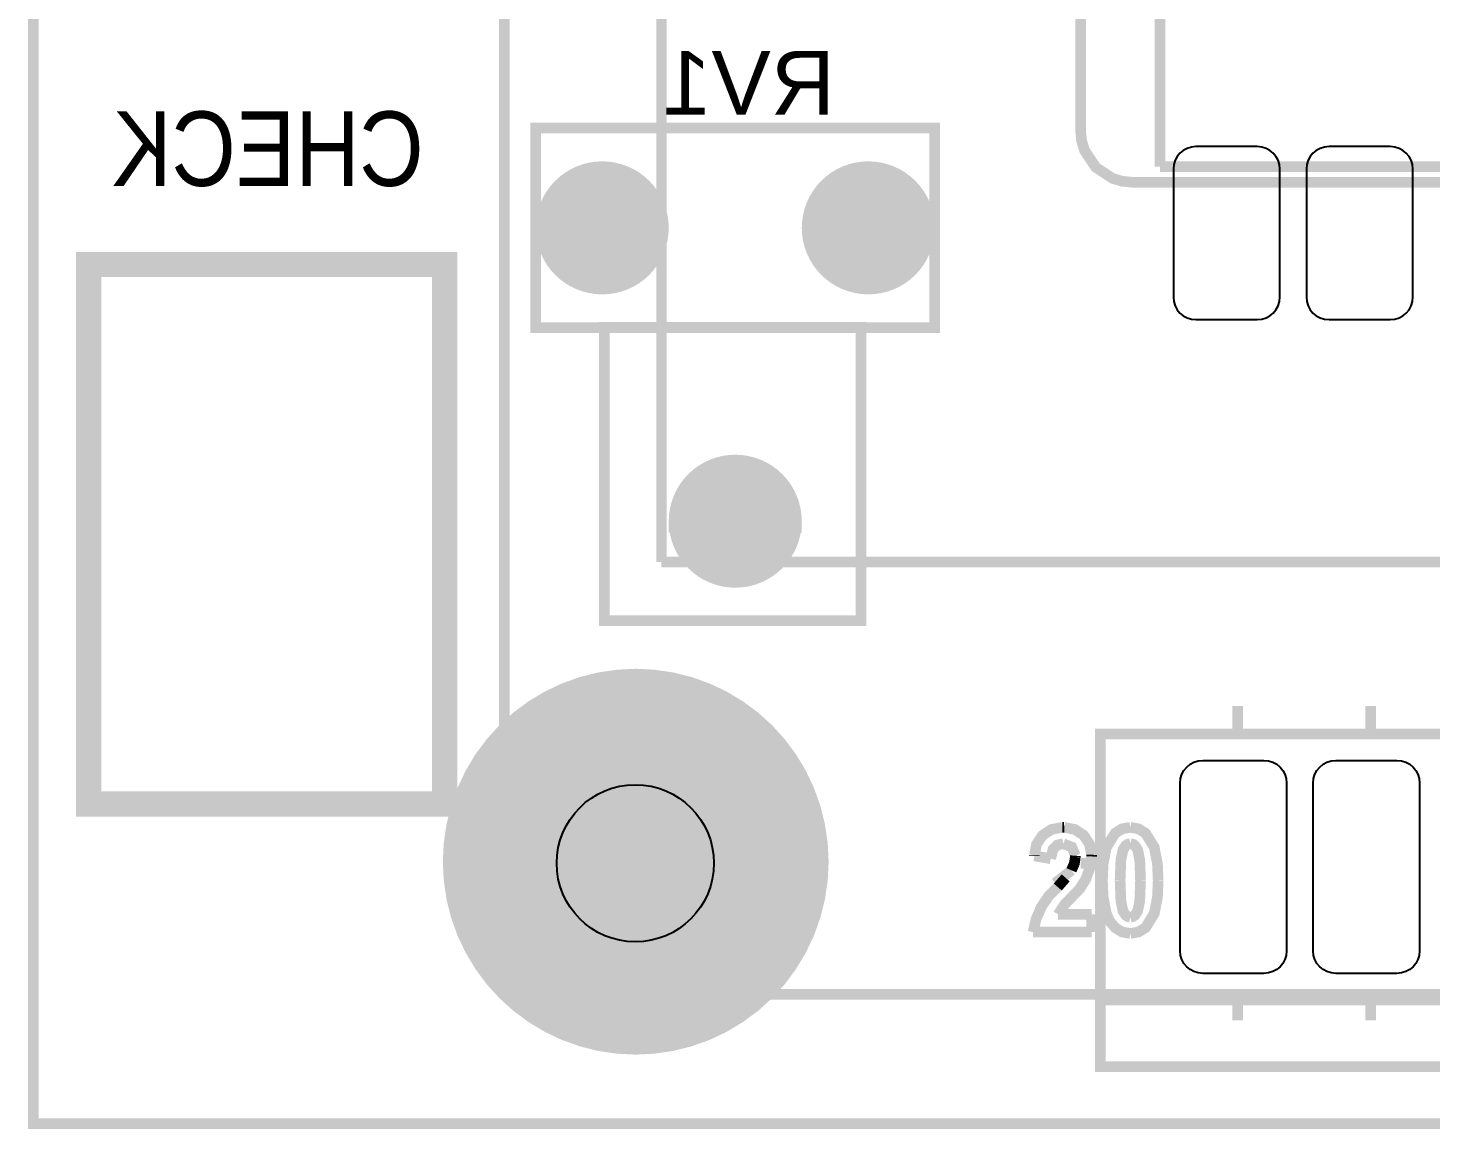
# Model space of a CAD drawing. Header units: inches. Extents: x -2.67 to 2.67, y -1.82 to 1.83.
# Drawn here: x -2.673 to -1.619, y -1.811 to -0.983 of the extents above; entities that cross this region are included whole.
import ezdxf

# ---------------------------------------------------------------- set-up
doc = ezdxf.new("R2010")
doc.units = ezdxf.units.IN
doc.layers.get('0').update_dxf_attribs({"linetype": 'CONTINUOUS'})

# ---------------------------------------------------------------- blocks, each defined once
blk = doc.blocks.new('EPAD')
at = {"const_width": 0.5}
blk.add_lwpolyline([(-0.25, 0, 1), (0.25, 0, 1)], format="xyb", close=True, dxfattribs=at)

msp = doc.modelspace()

# ---------------------------------------------------------------- linework, layer by layer
for points, const_width in [([(-2.669461, -1.806504), (2.669461, -1.806504), (2.669461, 1.669874), (-2.669461, 1.669874), (-2.669461, -1.806504)], 0.008), ([(-2.669461, -1.806504), (2.669461, -1.806504), (2.669461, 1.669874), (-2.669461, 1.669874), (-2.669461, -1.806504)], 0.008), ([(-2.669461, -1.806504), (2.669461, -1.806504), (2.669461, 1.669874), (-2.669461, 1.669874), (-2.669461, -1.806504)], 0.008), ([(-2.315453, 1.046638), (-2.315453, -1.709268)], 0.008), ([(-2.315453, 1.046638), (-2.315453, -1.709268)], 0.008), ([(-2.315453, 1.046638), (-2.315453, -1.709268)], 0.008), ([(-2.197343, 0.721835), (-2.197343, -1.384465)], 0.008), ([(-2.197343, 0.721835), (-2.197343, -1.384465)], 0.008), ([(-2.197343, 0.721835), (-2.197343, -1.384465)], 0.008), ([(-1.882382, 0.397031), (-1.882382, -1.059661), (-1.881598, -1.067711), (-1.879344, -1.075156), (-1.871002, -1.087651), (-1.858506, -1.095994), (-1.851062, -1.098248), (-1.843012, -1.099031), (0.873524, -1.099031)], 0.008), ([(-1.882382, 0.397031), (-1.882382, -1.059661), (-1.881598, -1.067711), (-1.879344, -1.075156), (-1.871002, -1.087651), (-1.858506, -1.095994), (-1.851062, -1.098248), (-1.843012, -1.099031), (0.873524, -1.099031)], 0.008), ([(-1.882382, 0.397031), (-1.882382, -1.059661), (-1.881598, -1.067711), (-1.879344, -1.075156), (-1.871002, -1.087651), (-1.858506, -1.095994), (-1.851062, -1.098248), (-1.843012, -1.099031), (0.873524, -1.099031)], 0.008), ([(-1.82261, -0.937213), (-1.82261, -1.087213)], 0.008), ([(-1.82261, -0.937213), (-1.82261, -1.087213)], 0.008), ([(-1.82261, -0.937213), (-1.82261, -1.087213)], 0.008), ([(-2.291902, -1.208276), (-1.991902, -1.208276), (-1.991902, -1.058276), (-2.291902, -1.058276), (-2.291902, -1.208276)], 0.008), ([(-2.291902, -1.208276), (-1.991902, -1.208276), (-1.991902, -1.058276), (-2.291902, -1.058276), (-2.291902, -1.208276)], 0.008), ([(-2.291902, -1.208276), (-1.991902, -1.208276), (-1.991902, -1.058276), (-2.291902, -1.058276), (-2.291902, -1.208276)], 0.008), ([(-1.82261, -1.087213), (0.17739, -1.087213)], 0.008), ([(-1.82261, -1.087213), (0.17739, -1.087213)], 0.008), ([(-1.82261, -1.087213), (0.17739, -1.087213)], 0.008), ([(-2.628004, -1.566346), (-2.360288, -1.566346), (-2.360288, -1.160835), (-2.628004, -1.160835), (-2.628004, -1.566346)], 0.019), ([(-2.628004, -1.566346), (-2.360288, -1.566346), (-2.360288, -1.160835), (-2.628004, -1.160835), (-2.628004, -1.566346)], 0.019), ([(-2.628004, -1.566346), (-2.360288, -1.566346), (-2.360288, -1.160835), (-2.628004, -1.160835), (-2.628004, -1.566346)], 0.019), ([(-2.240327, -1.428551), (-2.047413, -1.428551), (-2.047413, -1.208079), (-2.240327, -1.208079), (-2.240327, -1.428551)], 0.008), ([(-2.240327, -1.428551), (-2.047413, -1.428551), (-2.047413, -1.208079), (-2.240327, -1.208079), (-2.240327, -1.428551)], 0.008), ([(-2.240327, -1.428551), (-2.047413, -1.428551), (-2.047413, -1.208079), (-2.240327, -1.208079), (-2.240327, -1.428551)], 0.008), ([(-2.191902, -1.358276), (-2.091902, -1.358276)], 0.008), ([(-2.191902, -1.358276), (-2.091902, -1.358276)], 0.008), ([(-2.191902, -1.358276), (-2.091902, -1.358276)], 0.008), ([(-2.197343, -1.384465), (1.227854, -1.384465)], 0.008), ([(-2.197343, -1.384465), (1.227854, -1.384465)], 0.008), ([(-2.197343, -1.384465), (1.227854, -1.384465)], 0.008), ([(-1.764272, -1.512417), (-1.764272, -1.492732)], 0.008), ([(-1.764272, -1.512417), (-1.764272, -1.492732)], 0.008), ([(-1.764272, -1.512417), (-1.764272, -1.492732)], 0.008), ([(-1.664272, -1.512417), (-1.664272, -1.492732)], 0.008), ([(-1.664272, -1.512417), (-1.664272, -1.492732)], 0.008), ([(-1.664272, -1.512417), (-1.664272, -1.492732)], 0.008), ([(-1.867508, -1.763591), (0.232492, -1.763591), (0.232492, -1.513591), (-1.867508, -1.513591), (-1.867508, -1.763591)], 0.008), ([(-1.867508, -1.763591), (0.232492, -1.763591), (0.232492, -1.513591), (-1.867508, -1.513591), (-1.867508, -1.763591)], 0.008), ([(-1.867508, -1.763591), (0.232492, -1.763591), (0.232492, -1.513591), (-1.867508, -1.513591), (-1.867508, -1.763591)], 0.008), ([(-1.91706, -1.604831), (-1.915439, -1.596561), (-1.910985, -1.589891), (-1.904316, -1.585437), (-1.896045, -1.583816)], 0.008), ([(-1.91706, -1.604831), (-1.915439, -1.596561), (-1.910985, -1.589891), (-1.904316, -1.585437), (-1.896045, -1.583816)], 0.008), ([(-1.91706, -1.604831), (-1.915439, -1.596561), (-1.910985, -1.589891), (-1.904316, -1.585437), (-1.896045, -1.583816)], 0.008), ([(-1.895055, -1.583839), (-1.896045, -1.583816)], 0.008), ([(-1.895055, -1.583839), (-1.896045, -1.583816)], 0.008), ([(-1.895055, -1.583839), (-1.896045, -1.583816)], 0.008), ([(-1.895059, -1.58384), (-1.894664, -1.583836)], 0.008), ([(-1.895059, -1.58384), (-1.894664, -1.583836)], 0.008), ([(-1.895059, -1.58384), (-1.894664, -1.583836)], 0.008), ([(-1.874065, -1.604435), (-1.875654, -1.596328), (-1.880019, -1.58979), (-1.886557, -1.585425), (-1.894664, -1.583836)], 0.008), ([(-1.874065, -1.604435), (-1.875654, -1.596328), (-1.880019, -1.58979), (-1.886557, -1.585425), (-1.894664, -1.583836)], 0.008), ([(-1.874065, -1.604435), (-1.875654, -1.596328), (-1.880019, -1.58979), (-1.886557, -1.585425), (-1.894664, -1.583836)], 0.008), ([(-1.865925, -1.623593), (-1.865353, -1.611076), (-1.86295, -1.598796), (-1.856413, -1.588257), (-1.851132, -1.584941), (-1.844993, -1.583839)], 0.008), ([(-1.865925, -1.623593), (-1.865353, -1.611076), (-1.86295, -1.598796), (-1.856413, -1.588257), (-1.851132, -1.584941), (-1.844993, -1.583839)], 0.008), ([(-1.865925, -1.623593), (-1.865353, -1.611076), (-1.86295, -1.598796), (-1.856413, -1.588257), (-1.851132, -1.584941), (-1.844993, -1.583839)], 0.008), ([(-1.844993, -1.583839), (-1.838827, -1.58494), (-1.833521, -1.588263), (-1.826962, -1.598846), (-1.824567, -1.611182), (-1.823998, -1.623753)], 0.008), ([(-1.844993, -1.583839), (-1.838827, -1.58494), (-1.833521, -1.588263), (-1.826962, -1.598846), (-1.824567, -1.611182), (-1.823998, -1.623753)], 0.008), ([(-1.844993, -1.583839), (-1.838827, -1.58494), (-1.833521, -1.588263), (-1.826962, -1.598846), (-1.824567, -1.611182), (-1.823998, -1.623753)], 0.008), ([(-1.895324, -1.596111), (-1.899816, -1.597097), (-1.903047, -1.600339), (-1.904783, -1.607359)], 0.008), ([(-1.895324, -1.596111), (-1.899816, -1.597097), (-1.903047, -1.600339), (-1.904783, -1.607359)], 0.008), ([(-1.895324, -1.596111), (-1.899816, -1.597097), (-1.903047, -1.600339), (-1.904783, -1.607359)], 0.008), ([(-1.886275, -1.60516), (-1.888891, -1.598726), (-1.895324, -1.596111)], 0.008), ([(-1.886275, -1.60516), (-1.888891, -1.598726), (-1.895324, -1.596111)], 0.008), ([(-1.886275, -1.60516), (-1.888891, -1.598726), (-1.895324, -1.596111)], 0.008), ([(-1.844961, -1.596111), (-1.846839, -1.596501), (-1.848413, -1.597596), (-1.850503, -1.600814), (-1.852037, -1.608346), (-1.852631, -1.623753)], 0.008), ([(-1.844961, -1.596111), (-1.846839, -1.596501), (-1.848413, -1.597596), (-1.850503, -1.600814), (-1.852037, -1.608346), (-1.852631, -1.623753)], 0.008), ([(-1.844961, -1.596111), (-1.846839, -1.596501), (-1.848413, -1.597596), (-1.850503, -1.600814), (-1.852037, -1.608346), (-1.852631, -1.623753)], 0.008), ([(-1.837292, -1.623753), (-1.837868, -1.608335), (-1.839411, -1.6008), (-1.841496, -1.597577), (-1.843081, -1.596496), (-1.844961, -1.596111)], 0.008), ([(-1.837292, -1.623753), (-1.837868, -1.608335), (-1.839411, -1.6008), (-1.841496, -1.597577), (-1.843081, -1.596496), (-1.844961, -1.596111)], 0.008), ([(-1.837292, -1.623753), (-1.837868, -1.608335), (-1.839411, -1.6008), (-1.841496, -1.597577), (-1.843081, -1.596496), (-1.844961, -1.596111)], 0.008), ([(-1.91706, -1.604831), (-1.917055, -1.605308)], 0.008), ([(-1.91706, -1.604831), (-1.917055, -1.605308)], 0.008), ([(-1.91706, -1.604831), (-1.917055, -1.605308)], 0.008), ([(-1.904783, -1.607359), (-1.917055, -1.605314)], 0.008), ([(-1.904783, -1.607359), (-1.917055, -1.605314)], 0.008), ([(-1.904783, -1.607359), (-1.917055, -1.605314)], 0.008), ([(-1.889237, -1.616115), (-1.886976, -1.610922), (-1.886377, -1.606512)], 0.008), ([(-1.889237, -1.616115), (-1.886976, -1.610922), (-1.886377, -1.606512)], 0.008), ([(-1.889237, -1.616115), (-1.886976, -1.610922), (-1.886377, -1.606512)], 0.008), ([(-1.874106, -1.605739), (-1.875443, -1.614707), (-1.878456, -1.622878), (-1.882995, -1.630085), (-1.88891, -1.636159)], 0.008), ([(-1.874106, -1.605739), (-1.875443, -1.614707), (-1.878456, -1.622878), (-1.882995, -1.630085), (-1.88891, -1.636159)], 0.008), ([(-1.874106, -1.605739), (-1.875443, -1.614707), (-1.878456, -1.622878), (-1.882995, -1.630085), (-1.88891, -1.636159)], 0.008), ([(-1.886275, -1.60516), (-1.886377, -1.606513)], 0.008), ([(-1.886275, -1.60516), (-1.886377, -1.606513)], 0.008), ([(-1.886275, -1.60516), (-1.886377, -1.606513)], 0.008), ([(-1.874065, -1.604435), (-1.874106, -1.605728)], 0.008), ([(-1.874065, -1.604435), (-1.874106, -1.605728)], 0.008), ([(-1.874065, -1.604435), (-1.874106, -1.605728)], 0.008), ([(-1.901404, -1.625758), (-1.889237, -1.616115)], 0.008), ([(-1.901404, -1.625758), (-1.889237, -1.616115)], 0.008), ([(-1.901404, -1.625758), (-1.889237, -1.616115)], 0.008), ([(-1.862697, -1.610843), (-1.882382, -1.610843)], 0.008), ([(-1.862697, -1.610843), (-1.882382, -1.610843)], 0.008), ([(-1.862697, -1.610843), (-1.882382, -1.610843)], 0.008), ([(-1.899511, -1.628674), (-1.89353, -1.621821)], 0.008), ([(-1.899511, -1.628674), (-1.89353, -1.621821)], 0.008), ([(-1.899511, -1.628674), (-1.89353, -1.621821)], 0.008), ([(-1.84493, -1.663602), (-1.851115, -1.662511), (-1.856441, -1.659186), (-1.860437, -1.654323), (-1.862999, -1.648572), (-1.865374, -1.636198), (-1.865925, -1.623593)], 0.008), ([(-1.84493, -1.663602), (-1.851115, -1.662511), (-1.856441, -1.659186), (-1.860437, -1.654323), (-1.862999, -1.648572), (-1.865374, -1.636198), (-1.865925, -1.623593)], 0.008), ([(-1.84493, -1.663602), (-1.851115, -1.662511), (-1.856441, -1.659186), (-1.860437, -1.654323), (-1.862999, -1.648572), (-1.865374, -1.636198), (-1.865925, -1.623593)], 0.008), ([(-1.852631, -1.623753), (-1.852037, -1.63913), (-1.850507, -1.646648), (-1.848411, -1.649853), (-1.846836, -1.650942), (-1.844961, -1.651331)], 0.008), ([(-1.852631, -1.623753), (-1.852037, -1.63913), (-1.850507, -1.646648), (-1.848411, -1.649853), (-1.846836, -1.650942), (-1.844961, -1.651331)], 0.008), ([(-1.852631, -1.623753), (-1.852037, -1.63913), (-1.850507, -1.646648), (-1.848411, -1.649853), (-1.846836, -1.650942), (-1.844961, -1.651331)], 0.008), ([(-1.844961, -1.651331), (-1.843085, -1.650947), (-1.841502, -1.64987), (-1.839412, -1.64666), (-1.83787, -1.639139), (-1.837292, -1.623753)], 0.008), ([(-1.844961, -1.651331), (-1.843085, -1.650947), (-1.841502, -1.64987), (-1.839412, -1.64666), (-1.83787, -1.639139), (-1.837292, -1.623753)], 0.008), ([(-1.844961, -1.651331), (-1.843085, -1.650947), (-1.841502, -1.64987), (-1.839412, -1.64666), (-1.83787, -1.639139), (-1.837292, -1.623753)], 0.008), ([(-1.823998, -1.623753), (-1.824569, -1.636294), (-1.826959, -1.648601), (-1.833492, -1.659169), (-1.83878, -1.662496), (-1.84493, -1.663602)], 0.008), ([(-1.823998, -1.623753), (-1.824569, -1.636294), (-1.826959, -1.648601), (-1.833492, -1.659169), (-1.83878, -1.662496), (-1.84493, -1.663602)], 0.008), ([(-1.823998, -1.623753), (-1.824569, -1.636294), (-1.826959, -1.648601), (-1.833492, -1.659169), (-1.83878, -1.662496), (-1.84493, -1.663602)], 0.008), ([(-1.918081, -1.662604), (-1.915729, -1.652583), (-1.911768, -1.643506), (-1.906318, -1.635492), (-1.8995, -1.628664)], 0.008), ([(-1.918081, -1.662604), (-1.915729, -1.652583), (-1.911768, -1.643506), (-1.906318, -1.635492), (-1.8995, -1.628664)], 0.008), ([(-1.918081, -1.662604), (-1.915729, -1.652583), (-1.911768, -1.643506), (-1.906318, -1.635492), (-1.8995, -1.628664)], 0.008), ([(-1.899207, -1.649285), (-1.894551, -1.642091), (-1.888935, -1.636185)], 0.008), ([(-1.899207, -1.649285), (-1.894551, -1.642091), (-1.888935, -1.636185)], 0.008), ([(-1.899207, -1.649285), (-1.894551, -1.642091), (-1.888935, -1.636185)], 0.008), ([(-1.899207, -1.649286), (-1.874106, -1.649286)], 0.008), ([(-1.899207, -1.649286), (-1.874106, -1.649286)], 0.008), ([(-1.899207, -1.649286), (-1.874106, -1.649286)], 0.008), ([(-1.874106, -1.649286), (-1.874106, -1.66258)], 0.008), ([(-1.874106, -1.649286), (-1.874106, -1.66258)], 0.008), ([(-1.874106, -1.649286), (-1.874106, -1.66258)], 0.008), ([(-1.874106, -1.66258), (-1.918077, -1.66258)], 0.008), ([(-1.874106, -1.66258), (-1.918077, -1.66258)], 0.008), ([(-1.874106, -1.66258), (-1.918077, -1.66258)], 0.008), ([(-2.315453, -1.709268), (-1.803642, -1.709268)], 0.008), ([(-2.315453, -1.709268), (-1.803642, -1.709268)], 0.008), ([(-2.315453, -1.709268), (-1.803642, -1.709268)], 0.008), ([(-1.803642, -1.709268), (-1.724902, -1.709268)], 0.008), ([(-1.803642, -1.709268), (-1.724902, -1.709268)], 0.008), ([(-1.803642, -1.709268), (-1.724902, -1.709268)], 0.008), ([(-1.764272, -1.709268), (-1.764272, -1.728953)], 0.008), ([(-1.764272, -1.709268), (-1.764272, -1.728953)], 0.008), ([(-1.764272, -1.709268), (-1.764272, -1.728953)], 0.008), ([(-1.724902, -1.709268), (-1.703642, -1.709268)], 0.008), ([(-1.724902, -1.709268), (-1.703642, -1.709268)], 0.008), ([(-1.724902, -1.709268), (-1.703642, -1.709268)], 0.008), ([(-1.703642, -1.709268), (-1.624902, -1.709268)], 0.008), ([(-1.703642, -1.709268), (-1.624902, -1.709268)], 0.008), ([(-1.703642, -1.709268), (-1.624902, -1.709268)], 0.008), ([(-1.664272, -1.709268), (-1.664272, -1.728953)], 0.008), ([(-1.664272, -1.709268), (-1.664272, -1.728953)], 0.008), ([(-1.664272, -1.709268), (-1.664272, -1.728953)], 0.008), ([(-1.624902, -1.709268), (-1.603642, -1.709268)], 0.008), ([(-1.624902, -1.709268), (-1.603642, -1.709268)], 0.008), ([(-1.624902, -1.709268), (-1.603642, -1.709268)], 0.008), ([(0.232492, -1.713591), (-1.867508, -1.713591)], 0.008), ([(0.232492, -1.713591), (-1.867508, -1.713591)], 0.008), ([(0.232492, -1.713591), (-1.867508, -1.713591)], 0.008)]:
    msp.add_lwpolyline(points, dxfattribs=dict(const_width=const_width))
for points in [[(-1.74961, -1.072213), (-1.79561, -1.072213), (-1.799086, -1.072551), (-1.8023, -1.073524), (-1.805191, -1.07507), (-1.807696, -1.077127), (-1.809753, -1.079631), (-1.811299, -1.082522), (-1.812272, -1.085737), (-1.81261, -1.089213), (-1.81261, -1.185213), (-1.812272, -1.188689), (-1.811299, -1.191903), (-1.809753, -1.194794), (-1.807696, -1.197298), (-1.805191, -1.199355), (-1.8023, -1.200901), (-1.799086, -1.201874), (-1.79561, -1.202213), (-1.74961, -1.202213), (-1.746134, -1.201874), (-1.74292, -1.200901), (-1.740029, -1.199355), (-1.737524, -1.197298), (-1.735468, -1.194794), (-1.733922, -1.191903), (-1.732948, -1.188689), (-1.73261, -1.185213), (-1.73261, -1.089213), (-1.732948, -1.085737), (-1.733922, -1.082522), (-1.735468, -1.079631), (-1.737524, -1.077127), (-1.740029, -1.07507), (-1.74292, -1.073524), (-1.746134, -1.072551), (-1.74961, -1.072213)], [(-1.64961, -1.072213), (-1.69561, -1.072213), (-1.699086, -1.072551), (-1.7023, -1.073524), (-1.705191, -1.07507), (-1.707696, -1.077127), (-1.709753, -1.079631), (-1.711299, -1.082522), (-1.712272, -1.085737), (-1.71261, -1.089213), (-1.71261, -1.185213), (-1.712272, -1.188689), (-1.711299, -1.191903), (-1.709753, -1.194794), (-1.707696, -1.197298), (-1.705191, -1.199355), (-1.7023, -1.200901), (-1.699086, -1.201874), (-1.69561, -1.202213), (-1.64961, -1.202213), (-1.646134, -1.201874), (-1.64292, -1.200901), (-1.640029, -1.199355), (-1.637524, -1.197298), (-1.635468, -1.194794), (-1.633922, -1.191903), (-1.632948, -1.188689), (-1.63261, -1.185213), (-1.63261, -1.089213), (-1.632948, -1.085737), (-1.633922, -1.082522), (-1.635468, -1.079631), (-1.637524, -1.077127), (-1.640029, -1.07507), (-1.64292, -1.073524), (-1.646134, -1.072551), (-1.64961, -1.072213)], [(-1.744508, -1.693591), (-1.790508, -1.693591), (-1.793984, -1.693252), (-1.797198, -1.692279), (-1.800089, -1.690733), (-1.802594, -1.688676), (-1.80465, -1.686172), (-1.806196, -1.683281), (-1.80717, -1.680067), (-1.807508, -1.676591), (-1.807508, -1.550591), (-1.80717, -1.547115), (-1.806196, -1.5439), (-1.80465, -1.541009), (-1.802594, -1.538505), (-1.800089, -1.536448), (-1.797198, -1.534902), (-1.793984, -1.533929), (-1.790508, -1.533591), (-1.744508, -1.533591), (-1.741032, -1.533929), (-1.737818, -1.534902), (-1.734927, -1.536448), (-1.732422, -1.538505), (-1.730365, -1.541009), (-1.728819, -1.5439), (-1.727846, -1.547115), (-1.727508, -1.550591), (-1.727508, -1.676591), (-1.727846, -1.680067), (-1.728819, -1.683281), (-1.730365, -1.686172), (-1.732422, -1.688676), (-1.734927, -1.690733), (-1.737818, -1.692279), (-1.741032, -1.693252), (-1.744508, -1.693591)], [(-1.644508, -1.693591), (-1.690508, -1.693591), (-1.693984, -1.693252), (-1.697198, -1.692279), (-1.700089, -1.690733), (-1.702594, -1.688676), (-1.70465, -1.686172), (-1.706196, -1.683281), (-1.70717, -1.680067), (-1.707508, -1.676591), (-1.707508, -1.550591), (-1.70717, -1.547115), (-1.706196, -1.5439), (-1.70465, -1.541009), (-1.702594, -1.538505), (-1.700089, -1.536448), (-1.697198, -1.534902), (-1.693984, -1.533929), (-1.690508, -1.533591), (-1.644508, -1.533591), (-1.641032, -1.533929), (-1.637818, -1.534902), (-1.634927, -1.536448), (-1.632422, -1.538505), (-1.630365, -1.541009), (-1.628819, -1.5439), (-1.627846, -1.547115), (-1.627508, -1.550591), (-1.627508, -1.676591), (-1.627846, -1.680067), (-1.628819, -1.683281), (-1.630365, -1.686172), (-1.632422, -1.688676), (-1.634927, -1.690733), (-1.637818, -1.692279), (-1.641032, -1.693252), (-1.644508, -1.693591)]]:
    msp.add_lwpolyline(points, close=True)
msp.add_circle((-2.217028, -1.610843), 0.059055)
msp.add_circle((-2.217028, -1.610843), 0.059055)
msp.add_circle((-2.217028, -1.610843), 0.059055)

# ---------------------------------------------------------------- block references
for p, xscale, yscale in [((-2.241902, -1.133276), 0.1, 0.1), ((-2.041902, -1.133276), 0.1, 0.1), ((-2.141902, -1.353748), 0.1, 0.1), ((-2.216705, -1.609654), 0.29, 0.29)]:
    msp.add_blockref('EPAD', p, dxfattribs=dict(xscale=xscale, yscale=yscale))

# ---------------------------------------------------------------- texts
at = {"text_generation_flag": 2}
for s, height, width, p in [('RV1', 0.048, 1.041667, (-2.066902, -1.048276)), ('RV1', 0.048, 1.041667, (-2.066902, -1.048276)), ('RV1', 0.048, 1.041667, (-2.066902, -1.048276)), ('CHECK', 0.056, 0.892857, (-2.376036, -1.101787)), ('CHECK', 0.056, 0.892857, (-2.376036, -1.101787)), ('CHECK', 0.056, 0.892857, (-2.376036, -1.101787))]:
    msp.add_text(s, height=height, dxfattribs=dict(at, width=width)).set_placement(p)

doc.saveas('drawing.dxf')
